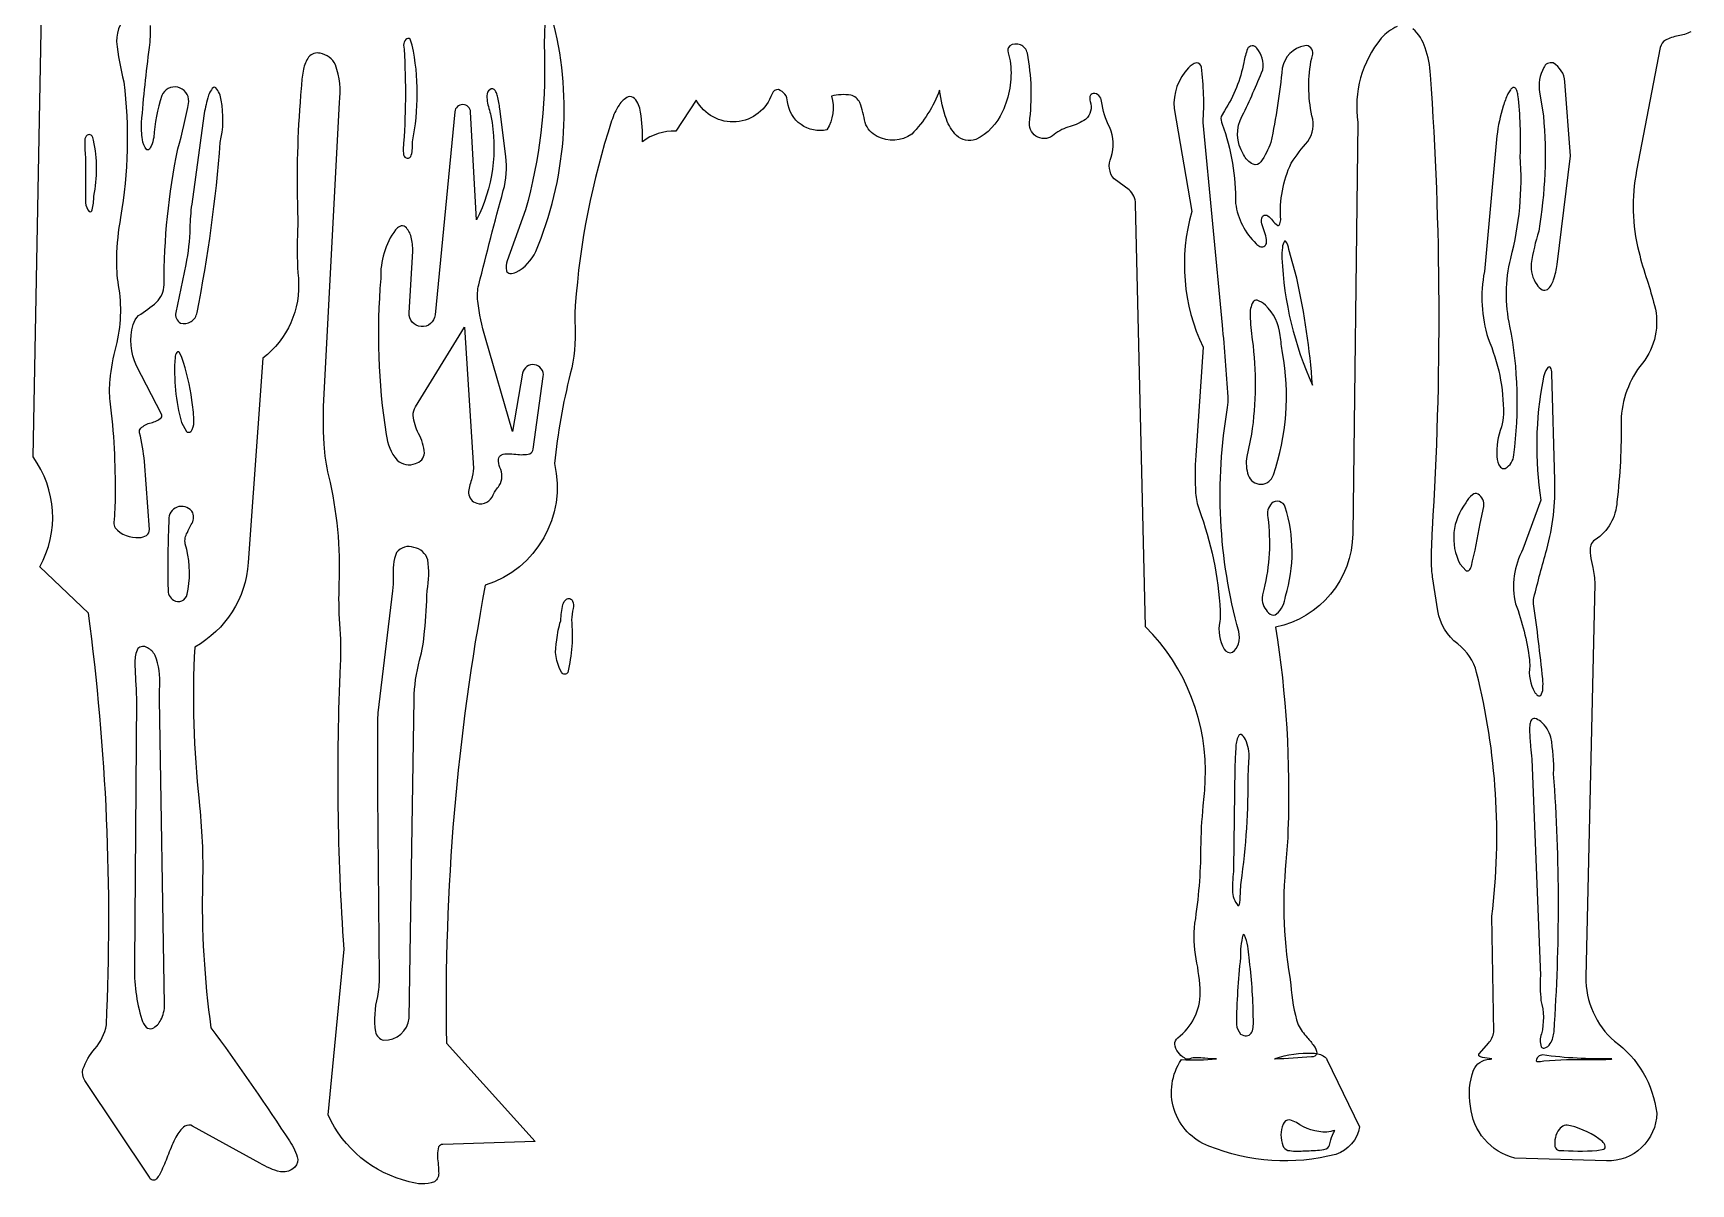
# Model space of a CAD drawing. Header units: metres. Extents: x 2.3 to 12.7, y 0 to 15.
# Drawn here: x 2.71 to 10.03, y 0.03 to 5.12 of the extents above; entities that cross this region are included whole.
import ezdxf

# ---------------------------------------------------------------- set-up
doc = ezdxf.new("R2010")
doc.units = ezdxf.units.M

msp = doc.modelspace()

# ---------------------------------------------------------------- linework, layer by layer
at = {"layer": 'Layer 1', "color": 0}
for points in [[(8.73394, 5.1506, 0.1078), (8.66407, 5.09906, 0.2115), (8.56036, 4.72706), (8.53798, 2.90798, -0.3528), (8.19682, 2.49566, -0.0482), (8.25172, 1.59938, -0.0163), (8.24257, 1.45802, 0.0694), (8.26498, 0.91424, 0.063), (8.29627, 0.73766, 0.0613), (8.33662, 0.68246, -0.0235), (8.36638, 0.64424, -0.1346), (8.37961, 0.61292, -0.3998), (8.35555, 0.59651, -0.0145), (8.19334, 0.58613), (8.1943, 0.58838, -0.0962), (8.36203, 0.61232, -0.1315), (8.41357, 0.59693, -0.109), (8.4235, 0.58499), (8.56771, 0.28745, -0.2808), (8.46349, 0.16502, -0.1611), (7.90186, 0.20186, -0.4853), (7.78069, 0.58406, 0.0316), (7.93642, 0.58706, -0.044), (7.88464, 0.59003, 0.0247), (7.84726, 0.59228, 0.1012), (7.81804, 0.5873, -0.2266), (7.79377, 0.59117, -0.2289), (7.75126, 0.65219, -0.2313), (7.76413, 0.68009, 0.2358), (7.86409, 0.8801, 0.036), (7.84603, 1.02938, -0.0721), (7.8406, 1.18691, 0.0366), (7.867, 1.51715, -0.0245), (7.87747, 1.70537, 0.0145), (7.88587, 1.81646, 0.2112), (7.62196, 2.49755), (7.57834, 4.36748, 0.2084), (7.54954, 4.42835), (7.48264, 4.47701, -0.2857), (7.46944, 4.57256, 0.1923), (7.46368, 4.70426, -0.0818), (7.42723, 4.82045, 0.4047), (7.39114, 4.8551, 0.278), (7.37641, 4.84181, 0.1203), (7.37719, 4.81922, -0.3094), (7.35709, 4.73987, -0.0756), (7.2886, 4.70921, 0.1003), (7.21828, 4.6733, -0.3078), (7.14609, 4.66136, -0.3078), (7.10845, 4.72409, 0.0806), (7.09972, 5.03351, 0.5302), (7.02205, 5.06492, 0.3001), (7.01425, 5.03429, -0.0395), (7.0252, 4.98635, -0.1376), (6.9895, 4.7747, -0.1805), (6.87178, 4.65092, -0.2647), (6.78676, 4.66904, -0.1036), (6.7417, 4.74077, -0.055), (6.71185, 4.86956, -0.105), (6.58846, 4.67465, -0.2773), (6.43618, 4.66475, -0.2058), (6.38257, 4.72676, 0.0418), (6.35947, 4.81445, 0.218), (6.31933, 4.84742, 0.101), (6.23371, 4.84253, -0.213), (6.21388, 4.69421, -0.4457), (6.03952, 4.81772, 0.3256), (5.9992, 4.87175, 0.3294), (5.97097, 4.85363, -0.2995), (5.81288, 4.72954, -0.2995), (5.63638, 4.82561), (5.54569, 4.68845, 0.1713), (5.39821, 4.6415, 0.0495), (5.3899, 4.77278, 0.1432), (5.36383, 4.83299, 0.2662), (5.33518, 4.8395, 0.1428), (5.29522, 4.80377, 0.0645), (5.26204, 4.73387, 0.0605), (5.10124, 3.91715, 0.0314), (5.10028, 3.8276, -0.0751), (5.0794, 3.6152, 0.037), (5.00968, 3.21869, -0.3909), (4.70356, 2.68088, 0.0509), (4.53157, 0.65621), (4.92406, 0.22175), (4.51612, 0.20918, 0.2712), (4.49728, 0.19793, 0.1186), (4.49509, 0.12794, -0.0251), (4.4974, 0.08831, -0.2792), (4.47853, 0.04349, -0.1631), (4.36729, 0.04427, -0.2313), (4.00915, 0.33923), (4.07959, 1.07252, -0.0285), (4.0636, 2.32778, 0.0292), (4.06102, 2.51027, -0.0283), (4.0582, 2.68682, 0.0685), (4.01203, 3.16472, -0.0437), (3.99154, 3.30437, -0.0277), (3.99091, 3.527), (4.05895, 4.81454, 0.116), (4.04161, 4.98158, 0.2245), (3.97414, 5.03249, 0.2754), (3.92272, 5.01581, 0.1078), (3.90001, 4.96178, 0.0311), (3.89083, 4.8917), (3.88744, 4.84655, 0.0287), (3.87391, 4.33694, -0.0183), (3.87331, 4.2272, 0.0316), (3.8773, 4.03769, -0.2562), (3.7207, 3.68459), (3.65596, 2.78078, -0.2549), (3.41908, 2.4074, 0.0395), (3.43846, 1.7267, -0.0327), (3.45394, 1.36751, 0.0407), (3.49105, 0.72449, -0.0147), (3.81985, 0.25091), (3.83755, 0.22436, -0.1198), (3.87454, 0.14252, -0.252), (3.85243, 0.10067, -0.1793), (3.79777, 0.08828, -0.0858), (3.70735, 0.12647), (3.41014, 0.29012, 0.2644), (3.37534, 0.28976, 0.1171), (3.33649, 0.24155, 0.0259), (3.3031, 0.16634, -0.013), (3.27367, 0.09503, -0.1185), (3.24538, 0.05315, -0.4426), (3.21874, 0.0638), (2.9338, 0.49235, -0.2002), (2.92513, 0.54131, -0.0904), (2.97796, 0.63188, 0.1348), (3.02884, 0.73712, 0.0447), (2.9494, 2.55707), (2.73427, 2.76188, 0.2915), (2.70526, 3.24836), (2.74237, 5.21018, 0.1284)], [(3.13492, 5.21669, 0.2206), (3.07417, 5.08412, 0.0351), (3.10579, 4.90577), (3.10579, 4.90577, -0.0731), (3.09127, 4.30712, 0.0345), (3.07321, 4.12943, 0.0502), (3.08158, 4.00661, -0.1052), (3.07042, 3.73682, 0.0361), (3.04372, 3.58892, 0.0573), (3.04444, 3.49412, -0.0337), (3.06727, 3.07715, -0.0255), (3.06169, 2.95835, 0.1608), (3.06721, 2.93474, 0.2371), (3.17428, 2.89175, 0.1232), (3.20632, 2.90117, 0.2609), (3.21874, 2.92769), (3.19765, 3.22766, 0.0282), (3.17533, 3.35495, -0.2167), (3.18079, 3.3752, -0.116), (3.22636, 3.39938, 0.1139), (3.27154, 3.42128, 0.2975), (3.27241, 3.43697), (3.16198, 3.65051, -0.1797), (3.1471, 3.83303, -0.1231), (3.17128, 3.8729, 0.0362), (3.25018, 3.93167, 0.2013), (3.28381, 4.00904, -0.0514), (3.34465, 4.60961, 0.0262), (3.3931, 4.81916, 0.3617), (3.34435, 4.88206, 0.3617), (3.27364, 4.84553, 0.0588), (3.2386, 4.6604, -0.0413), (3.22702, 4.62221, -0.0473), (3.22126, 4.61168, -0.3982), (3.2077, 4.60613, -0.1643), (3.18862, 4.65119, -0.0599), (3.18442, 4.72691, -0.0132), (3.21931, 5.05721, 0.0456), (3.22309, 5.15477, 0.0461)], [(10.03231, 5.12771, -0.0815), (9.97567, 5.10902, 0.0801), (9.92002, 5.0906, 0.2001), (9.89737, 5.05787), (9.79258, 4.51394, 0.1096), (9.80215, 4.15559, 0.017), (9.83878, 4.0295, -0.015), (9.87163, 3.91808, -0.2359), (9.81799, 3.66203, 0.1642), (9.72364, 3.40721, -0.034), (9.70564, 3.04997, -0.2351), (9.60922, 2.88125, 0.1917), (9.59002, 2.85749, 0.0957), (9.58849, 2.81309, 0.0179), (9.59842, 2.75909, -0.0512), (9.6076, 2.687), (9.56854, 0.94952, 0.2218), (9.69526, 0.66563, -0.2076), (9.88156, 0.347, -0.4197), (9.65992, 0.13664), (9.25487, 0.14801), (9.25487, 0.14801, -0.3195), (9.05845, 0.37886, -0.1356), (9.07225, 0.53771, -0.2802), (9.14119, 0.58589, 0.0299), (9.15265, 0.58748), (9.15277, 0.58796, -0.0315), (9.1114, 0.59321, -0.1388), (9.09586, 0.60041, -0.3593), (9.09745, 0.61157), (9.13864, 0.65642, 0.1298), (9.16117, 0.70544), (9.15265, 1.21739, 0.0925), (9.0853, 2.29571, 0.1706), (9.00202, 2.42153, -0.1941), (8.91457, 2.5676), (8.89096, 2.71793, -0.0383), (8.88604, 2.77985, -0.0162), (8.89036, 2.92673, 0.033), (8.88205, 4.93733, 0.0627), (8.8582, 5.05604, 0.1336), (8.80414, 5.14025, 0.2439)]]:
    msp.add_lwpolyline(points, format="xyb", dxfattribs=at)
for points in [[(4.79701, 4.07126, 0.2693), (4.81201, 4.05893, 0.1321), (4.83955, 4.06466, 0.1666), (4.92664, 4.15547, 0.16), (5.00719, 5.15993, 0.0941), (4.98496, 5.2226), (4.97977, 5.22329, 0.1441), (4.97128, 5.19959, 0.0255), (4.96639, 5.15096, 0.0187), (4.96513, 5.02676, -0.0742), (4.88191, 4.33967), (4.80073, 4.11557, 0.1331), (4.79701, 4.07126)], [(4.38163, 4.64105, 0.1012), (4.381, 5.06876), (4.37089, 5.09444, 0.4424), (4.35247, 5.09318, 0.1614), (4.3417, 5.06861), (4.34473, 5.04992, -0.0352), (4.34068, 4.60769), (4.34278, 4.58336, 0.3542), (4.35902, 4.56877, 0.3542), (4.37668, 4.58162, 0.0796), (4.38163, 4.64105)], [(8.01985, 4.36847, 0.1655), (8.11057, 4.19057, 0.0979), (8.12767, 4.17893, 0.4852), (8.15596, 4.19156, 0.1285), (8.15329, 4.2251), (8.13898, 4.26974, -0.1321), (8.1361, 4.30328, -0.5567), (8.16247, 4.31414, -0.0842), (8.18299, 4.29338, 0.0612), (8.20651, 4.27163, 0.3917), (8.21218, 4.27235, 0.1379), (8.21941, 4.29602, -0.1242), (8.26567, 4.54724, -0.0332), (8.33971, 4.64258, 0.2274), (8.35723, 4.7564, -0.1028), (8.35639, 5.01125), (8.36083, 5.02916, 0.5179), (8.32543, 5.06594, 0.3103), (8.22634, 4.96691, -0.0246), (8.17615, 4.6379, -0.0587), (8.13145, 4.55189, -0.3591), (8.098, 4.5422, -0.1904), (8.05543, 4.58495, -0.2736), (8.04976, 4.75613, 0.0189), (8.14018, 4.95959, 0.2211), (8.11405, 5.05484, 0.5701), (8.07277, 5.05235, 0.0438), (8.0563, 4.99232, -0.0984), (7.97062, 4.77845), (7.95628, 4.75307, 0.1368), (7.96003, 4.71974, -0.0946), (8.01985, 4.36847)], [(7.87633, 3.73328), (7.84408, 3.25514, 0.0319), (7.84348, 3.0875, 0.0738), (7.85848, 3.01622, -0.0749), (7.95205, 2.56709, -0.0343), (7.95028, 2.5202, 0.183), (7.96942, 2.39879, 0.3625), (8.00617, 2.38433, 0.177), (8.03227, 2.42198, 0.1318), (8.03434, 2.47694, -0.1109), (7.98463, 3.46709, 0.0582), (7.98718, 3.51362, 0.0085), (7.96216, 3.83105), (7.87636, 4.72652, 0.049), (7.86898, 4.97138, 0.3718), (7.84663, 4.99016, 0.1485), (7.81222, 4.96847, 0.213), (7.7482, 4.78838), (7.82629, 4.33271, 0.183), (7.87633, 3.73328)], [(9.49972, 4.57925), (9.47491, 4.9067, 0.2596), (9.4231, 4.98986, 0.367), (9.38203, 4.96892, 0.1575), (9.36328, 4.85996), (9.38065, 4.75628, -0.0646), (9.35983, 4.24661, 0.0372), (9.32683, 4.10279, 0.1732), (9.35113, 4.00985, 0.1162), (9.37573, 3.98693, 0.2411), (9.39817, 3.9884, 0.149), (9.42601, 4.03151, 0.0509), (9.4411, 4.09838), (9.49972, 4.57925)], [(3.53206, 4.63766, 0.104), (3.53644, 4.8254, 0.1395), (3.51244, 4.8803, 0.2725), (3.5017, 4.88096, 0.1525), (3.47677, 4.83479, 0.0362), (3.46003, 4.75592), (3.40594, 4.36529, 0.0293), (3.3976, 4.26023, -0.0453), (3.37951, 4.09823), (3.33619, 3.88637, 0.3449), (3.35644, 3.83951, 0.4388), (3.42967, 3.88607, 0.0304), (3.53206, 4.63766)], [(4.61215, 3.82241), (4.65094, 3.19889, -0.0818), (4.6426, 3.14711, 0.0737), (4.62946, 3.08738, 0.3078), (4.66582, 3.04385, 0.4125), (4.73827, 3.0812, -0.0524), (4.76548, 3.1211, 0.2655), (4.76785, 3.20174, -0.1086), (4.76191, 3.23831, -0.2382), (4.7758, 3.2573, -0.1025), (4.80388, 3.26228, -0.0225), (4.83901, 3.26021, 0.1051), (4.9009, 3.26249, 0.259), (4.91554, 3.28208), (4.95997, 3.60374, 0.4091), (4.92131, 3.65574, 0.4091), (4.86865, 3.61799), (4.82386, 3.36032), (4.70401, 3.77372, -0.0396), (4.67041, 3.93689, -0.0924), (4.67473, 4.00859, -0.0051), (4.78327, 4.42568, 0.0982), (4.79449, 4.57634), (4.76758, 4.78673, 0.0337), (4.75738, 4.84319, 0.0421), (4.75057, 4.86188, 0.3975), (4.72969, 4.87553, 0.226), (4.71145, 4.85261, 0.1094), (4.71997, 4.78877, -0.0173), (4.72819, 4.75643, -0.1685), (4.66447, 4.29554), (4.63888, 4.77203, 0.3923), (4.60449, 4.80534, 0.3923), (4.56865, 4.77356), (4.48135, 3.87569, -0.4088), (4.41962, 3.82391, -0.4088), (4.36672, 3.88466), (4.38298, 4.15706, 0.0761), (4.37596, 4.22027, 0.1492), (4.35007, 4.26497, 0.2533), (4.32571, 4.26725, 0.102), (4.30693, 4.25261, 0.1676), (4.24156, 4.03625, 0.0608), (4.26568, 3.34739, 0.1438), (4.31347, 3.23393, 0.2836), (4.39543, 3.21896, 0.3053), (4.43551, 3.2651, 0.0963), (4.40866, 3.35102, -0.0887), (4.38493, 3.43193, -0.1365), (4.39447, 3.46922), (4.61215, 3.82241)], [(9.27832, 4.57769, 0.0401), (9.26797, 4.84862, 0.0404), (9.26266, 4.8677, 0.4609), (9.24484, 4.88042, 0.1073), (9.23452, 4.87082, 0.0419), (9.22384, 4.85297, 0.0364), (9.20296, 4.79924, 0.0468), (9.17533, 4.66706), (9.11968, 4.0673, 0.1241), (9.136, 3.77186, -0.1042), (9.20404, 3.43718, -0.0631), (9.19489, 3.38093, 0.0987), (9.1747, 3.24932, 0.1496), (9.19045, 3.20294, 0.2671), (9.21196, 3.19763, 0.2602), (9.24967, 3.25691, 0.0829), (9.23242, 3.82556, -0.1104), (9.23596, 4.12595, 0.0823), (9.27832, 4.57769)], [(2.97289, 4.40099, 0.1083), (2.97205, 4.64789, 0.1608), (2.96137, 4.67015, 0.3432), (2.94433, 4.67015, 0.2272), (2.93296, 4.64792, 0.0352), (2.93668, 4.57469, 0.0054), (2.9371, 4.37141, 0.1743), (2.95321, 4.33247, 0.4964), (2.96629, 4.34006, 0.06), (2.97289, 4.40099)], [(8.35987, 3.56516, 0.0373), (8.29048, 4.03826), (8.25532, 4.16543, 0.1278), (8.24122, 4.20239), (8.2366, 4.20212, 0.139), (8.22721, 4.1744, 0.0439), (8.22496, 4.12733, 0.0955), (8.35987, 3.56516)], [(8.1148, 3.94043, 0.243), (8.09746, 3.9338, 0.1523), (8.08471, 3.87329, 0.0313), (8.09383, 3.7664, -0.0703), (8.09023, 3.34811), (8.06956, 3.24974, 0.1229), (8.07616, 3.16697, 0.3267), (8.13213, 3.12724, 0.3268), (8.18695, 3.16856, 0.1273), (8.22781, 3.70838, -0.0097), (8.21722, 3.78539, 0.1764), (8.15158, 3.91883, 0.1269), (8.1148, 3.94043)], [(3.36061, 3.40064), (3.38224, 3.3599, 0.5188), (3.40831, 3.36992, 0.12), (3.41566, 3.41375, 0.0372), (3.40645, 3.49958, 0.0446), (3.36295, 3.68813), (3.3523, 3.71021, 0.4733), (3.33997, 3.71018, 0.1564), (3.33223, 3.68795, 0.0839), (3.36061, 3.40064)], [(9.36919, 3.05642), (9.29041, 2.84105, 0.1834), (9.25756, 2.5985, -0.06), (9.31861, 2.3525, -0.0288), (9.32005, 2.32469, 0.1678), (9.34276, 2.20721, 0.046), (9.35194, 2.19656, 0.4106), (9.36859, 2.19356, 0.1549), (9.3781, 2.22305, 0.045), (9.37765, 2.26733, 0.01), (9.33742, 2.59808, -0.0949), (9.33868, 2.62451, -0.0112), (9.39595, 2.83958, 0.0754), (9.43126, 3.14477), (9.41755, 3.61709, 0.1568), (9.41122, 3.64472), (9.40555, 3.64616, 0.1741), (9.39136, 3.62945, 0.0623), (9.37945, 3.59207, 0.0861), (9.36919, 3.05642)], [(9.03817, 3.04481, 0.2937), (9.01159, 2.77571), (9.03976, 2.74499, 0.3063), (9.05104, 2.74655, 0.1507), (9.06217, 2.76512, 0.0208), (9.10117, 2.95415), (9.11701, 3.02924, 0.3049), (9.09202, 3.08396, 0.3095), (9.06703, 3.08087, 0.134), (9.03817, 3.04481)], [(3.30133, 2.6636, 0.2832), (3.32545, 2.61494, 0.5217), (3.38557, 2.64074), (3.3904, 2.66375, 0.1131), (3.37723, 2.86379, -0.1796), (3.38671, 2.91461, -0.0182), (3.40417, 2.94962, 0.2286), (3.4111, 3.00155, 0.3224), (3.34975, 3.0283, 0.3224), (3.3049, 2.97863, 0.0152), (3.30133, 2.6636)], [(8.24083, 2.63312, 0.1505), (8.23963, 3.02666, 0.5274), (8.17912, 3.04292, 0.2494), (8.16265, 2.98007, -0.0919), (8.14507, 2.6627, 0.0932), (8.13799, 2.61296, 0.1942), (8.17306, 2.5529, 0.3117), (8.20162, 2.55389, 0.1814), (8.24083, 2.63312)], [(4.44682, 2.65724, 0.0773), (4.44985, 2.79383, 0.2762), (4.38844, 2.84804, 0.3244), (4.31101, 2.82539, 0.1066), (4.29649, 2.7161, -0.0252), (4.29364, 2.65625), (4.22905, 2.11676, 0.0285), (4.22647, 2.07533), (4.22722, 1.75718), (4.23514, 0.94718, -0.0422), (4.2265, 0.86324, 0.0967), (4.21801, 0.70706, 0.2885), (4.25482, 0.66965, 0.39), (4.36732, 0.76691), (4.38898, 2.17706, -0.0625), (4.41343, 2.3504, 0.046), (4.43566, 2.47757, 0.0096), (4.44682, 2.65724)], [(5.08414, 2.52779, -0.0858), (5.06806, 2.29586, -0.2977), (5.05434, 2.28724, -0.2975), (5.04094, 2.29631, -0.2015), (5.02045, 2.43902, -0.0557), (5.03683, 2.52422, -0.0355), (5.04712, 2.5955, -0.1782), (5.06221, 2.61863, -0.4913), (5.08969, 2.6111, -0.144), (5.09209, 2.5784, 0.018), (5.08414, 2.52779)], [(3.24439, 2.3708, 0.1478), (3.21007, 2.40485, 0.3578), (3.16783, 2.40077, 0.1305), (3.15514, 2.342, 0.0204), (3.1582, 2.25542, -0.0159), (3.16141, 2.17724), (3.15277, 1.00715, 0.0801), (3.18562, 0.76082, 0.1205), (3.20437, 0.72773, 0.257), (3.23188, 0.72197, 0.1745), (3.26968, 0.7598, 0.1173), (3.28609, 0.827), (3.2641, 2.17706, -0.0057), (3.26437, 2.23424, 0.1104), (3.24439, 2.3708)], [(9.42595, 1.84751, 0.0534), (9.41383, 2.00876, 0.1516), (9.36901, 2.07806, 0.1138), (9.34246, 2.09201, 0.2699), (9.32758, 2.08571, 0.1086), (9.32098, 2.0669, 0.0387), (9.3193, 2.03885, 0.0195), (9.32425, 1.96742, -0.0099), (9.32878, 1.91231), (9.36721, 0.95507, 0.0391), (9.36982, 0.84563, -0.1304), (9.37204, 0.69743, 0.1733), (9.37057, 0.64049, 0.2815), (9.38383, 0.6341, 0.1967), (9.41101, 0.65558, 0.1211), (9.4276, 0.7073, 0.0358), (9.42595, 1.84751)], [(8.03638, 2.01995, 0.1372), (8.02159, 1.9679, 0.022), (8.01727, 1.87718), (8.01133, 1.42715, 0.0276), (8.00644, 1.33124, 0.1757), (8.03068, 1.26503), (8.03455, 1.26581, 0.1222), (8.0398, 1.2875, 0.0105), (8.04184, 1.32578, -0.021), (8.04496, 1.36733, 0.0359), (8.07619, 1.84715, -0.0138), (8.07967, 1.9139, 0.1314), (8.0632, 1.9991, 0.1451), (8.04469, 2.02145, 0.2748), (8.03638, 2.01995)], [(8.04169, 1.03469, 0.0236), (8.02354, 0.73874, 0.1485), (8.04217, 0.69707), (8.05612, 0.6908, 0.4514), (8.09452, 0.71141, 0.0761), (8.09833, 0.77108, 0.0285), (8.07961, 1.03508, 0.0824), (8.0596, 1.13447, 0.287), (8.05621, 1.13659, 0.287), (8.05282, 1.13447, 0.0819), (8.04169, 1.03469)], [(9.37729, 0.60449), (9.36262, 0.60083, 0.2422), (9.34918, 0.57854, 0.4111), (9.352, 0.57575, 0.0454), (9.38266, 0.57836, -0.0265), (9.5836, 0.58463, 0.0138), (9.68173, 0.58604, 0.3721), (9.68261, 0.58706, 0.3734), (9.68173, 0.58811, -0.0414), (9.37729, 0.60449)], [(8.42341, 0.26255, -0.1513), (8.28907, 0.30587, 0.063), (8.26009, 0.31739, 0.358), (8.22964, 0.29789, 0.1823), (8.22901, 0.20381, 0.2389), (8.25121, 0.18281, 0.0715), (8.3176, 0.18074, 0.0221), (8.39152, 0.18404, 0.1376), (8.42833, 0.19463, 0.1472), (8.43784, 0.2177, -0.0721), (8.45356, 0.26024, 0.0238), (8.45857, 0.27062, 0.5814), (8.45818, 0.2711, -0.0366), (8.42341, 0.26255)], [(9.49999, 0.29132, 0.3414), (9.45037, 0.27578, 0.1977), (9.43156, 0.19964, 0.2803), (9.44935, 0.18275, 0.0273), (9.61666, 0.18158), (9.64714, 0.18767, 0.3555), (9.65407, 0.20171, 0.1326), (9.6412, 0.22211, 0.1107), (9.49999, 0.29132)]]:
    msp.add_lwpolyline(points, format="xyb", close=True, dxfattribs=at)

doc.saveas('drawing.dxf')
